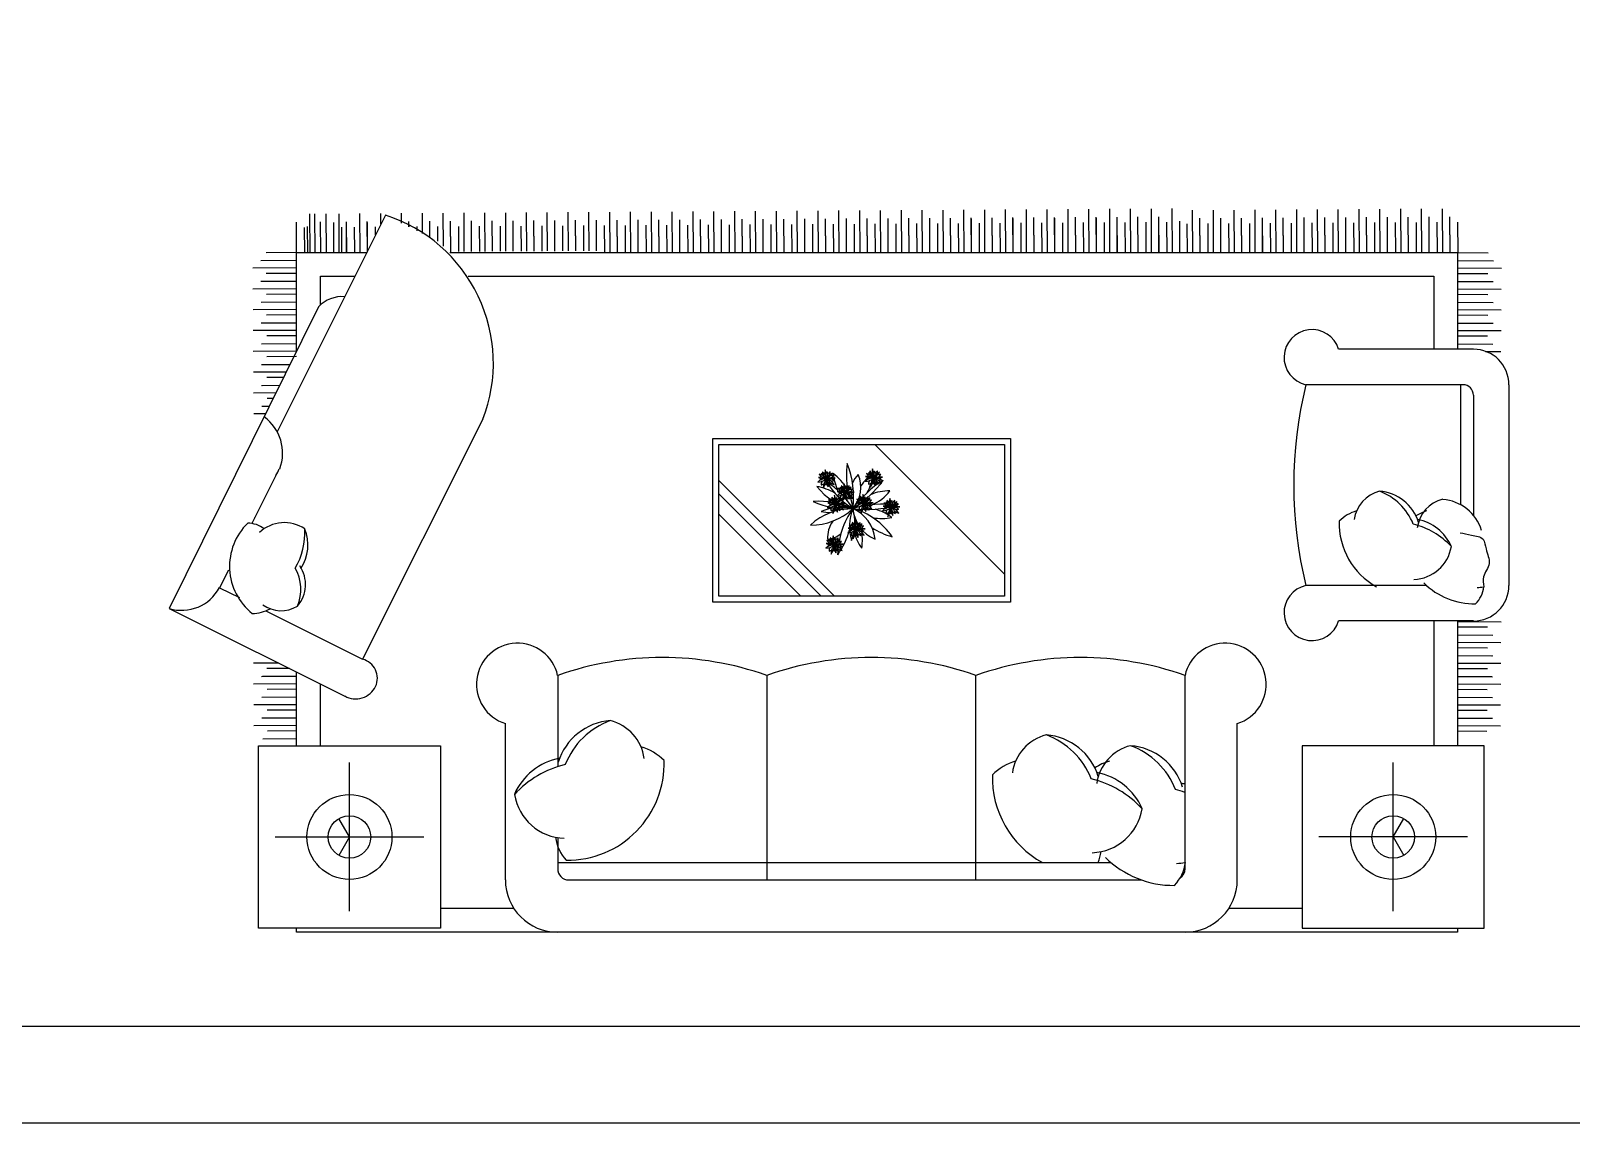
# Model space of a CAD drawing. Header units: inches. Extents: x 6.4 to 48.9, y 11.7 to 36.5.
# Drawn here: x 33.06 to 38.24, y 11.71 to 15.38 of the extents above; entities that cross this region are included whole.
import ezdxf

# ---------------------------------------------------------------- set-up
doc = ezdxf.new("R2010")
doc.units = ezdxf.units.IN
doc.header["$MEASUREMENT"] = 0
for name, color, linetype in [('02', 2, 'Continuous'), ('4', 4, 'Continuous'), ('kadrbm', 4, 'Continuous')]:
    doc.layers.add(name, color=color, linetype=linetype)

# ---------------------------------------------------------------- blocks, each defined once
blk = doc.blocks.new('kadrbm')
at = {"layer": 'kadrbm', "color": 4}
blk.add_lwpolyline([(0, 0), (0, 24.7972), (21, 24.7972), (21, 0), (0, 0)], close=True, dxfattribs=at)
blk.add_lwpolyline([(20.6631, 0.3257), (20.6631, 24.4603), (0.3369, 24.4603), (0.3369, 0.3257), (20.6631, 0.3257)], dxfattribs=at)

msp = doc.modelspace()

# ---------------------------------------------------------------- linework, layer by layer
at = {"layer": '02'}
for p, q in [((34.2511, 14.7637), (33.8875, 14.0354)), ((33.9982, 14.6381), (33.9974, 14.7677)), ((34.0152, 14.6382), (34.0144, 14.7678)), ((34.0533, 14.6386), (34.0525, 14.7683)), ((34.0963, 14.6387), (34.0955, 14.7683)), ((34.1663, 14.6391), (34.1655, 14.7687)), ((34.2357, 14.7328), (34.2355, 14.7692)), ((34.3057, 14.7364), (34.3055, 14.7696)), ((34.3759, 14.7014), (34.3754, 14.77)), ((34.4461, 14.6595), (34.4454, 14.7704)), ((34.5162, 14.6412), (34.5154, 14.7709)), ((34.5862, 14.6417), (34.5854, 14.7713)), ((34.6562, 14.6421), (34.6554, 14.7717)), ((34.7261, 14.6425), (34.7253, 14.7721)), ((34.7961, 14.6429), (34.7953, 14.7726)), ((34.8661, 14.6434), (34.8653, 14.773)), ((34.9361, 14.6438), (34.9353, 14.7734)), ((35.0061, 14.6378), (35.0053, 14.7739)), ((35.0761, 14.6378), (35.0753, 14.7743)), ((35.1461, 14.6378), (35.1452, 14.7747)), ((35.2161, 14.6378), (35.2152, 14.7751)), ((35.286, 14.6378), (35.2852, 14.7756)), ((35.356, 14.6378), (35.3552, 14.776)), ((35.426, 14.6378), (35.4252, 14.7764)), ((35.496, 14.6378), (35.4952, 14.7768)), ((35.566, 14.6378), (35.5651, 14.7773)), ((35.636, 14.6378), (35.6351, 14.7777)), ((35.6608, 14.6378), (35.6601, 14.7507)), ((35.706, 14.6378), (35.7051, 14.7781)), ((35.7308, 14.6378), (35.7301, 14.7511)), ((35.7759, 14.6378), (35.7751, 14.7786)), ((35.8007, 14.6378), (35.8, 14.7516)), ((35.8459, 14.6378), (35.8451, 14.779)), ((35.8707, 14.6378), (35.87, 14.752)), ((35.9159, 14.6378), (35.9151, 14.7794)), ((35.9407, 14.6378), (35.94, 14.7524)), ((35.9859, 14.6378), (35.985, 14.7798)), ((36.0107, 14.6378), (36.01, 14.7529)), ((36.0559, 14.6378), (36.055, 14.7803)), ((36.0807, 14.6378), (36.08, 14.7533)), ((36.1259, 14.6378), (36.125, 14.7807)), ((36.1507, 14.6378), (36.15, 14.7537)), ((36.1508, 14.6378), (36.1501, 14.7507)), ((36.1959, 14.6378), (36.195, 14.7811)), ((36.2207, 14.6378), (36.2199, 14.7541)), ((36.2208, 14.6378), (36.2201, 14.7511)), ((36.2658, 14.6378), (36.265, 14.7815)), ((36.2906, 14.6378), (36.2899, 14.7546)), ((36.2908, 14.6378), (36.2901, 14.7515)), ((36.3358, 14.6378), (36.3349, 14.782)), ((36.3606, 14.6378), (36.3599, 14.755)), ((36.3607, 14.6378), (36.36, 14.752)), ((36.4058, 14.6378), (36.4049, 14.7824)), ((36.4306, 14.6378), (36.4299, 14.7554)), ((36.4307, 14.6378), (36.43, 14.7524)), ((36.4758, 14.6378), (36.4749, 14.7828)), ((36.5006, 14.6378), (36.4999, 14.7558)), ((36.5007, 14.6378), (36.5, 14.7528)), ((36.5458, 14.6378), (36.5449, 14.7832)), ((36.5706, 14.6378), (36.5699, 14.7563)), ((36.5707, 14.6378), (36.57, 14.7533)), ((36.6158, 14.6378), (36.6149, 14.7837)), ((36.6406, 14.6378), (36.6398, 14.7567)), ((36.6407, 14.6378), (36.64, 14.7537)), ((36.6858, 14.6378), (36.6849, 14.7841)), ((36.7105, 14.6378), (36.7098, 14.7571)), ((36.7107, 14.6378), (36.71, 14.7541)), ((36.7557, 14.6378), (36.7548, 14.7845)), ((36.7805, 14.6378), (36.7798, 14.7575)), ((36.8257, 14.6378), (36.8248, 14.785)), ((36.8505, 14.6378), (36.8498, 14.758)), ((36.8506, 14.6378), (36.8499, 14.755)), ((36.8957, 14.6378), (36.8948, 14.7854)), ((36.964, 14.6378), (36.9631, 14.7798)), ((36.9888, 14.6378), (36.9881, 14.7529)), ((37.034, 14.6378), (37.0331, 14.7803)), ((37.0588, 14.6378), (37.0581, 14.7533)), ((37.104, 14.6378), (37.1031, 14.7807)), ((37.1288, 14.6378), (37.1281, 14.7537)), ((37.1289, 14.6378), (37.1282, 14.7507)), ((37.174, 14.6378), (37.1731, 14.7811)), ((37.1988, 14.6378), (37.198, 14.7541)), ((37.1989, 14.6378), (37.1982, 14.7511)), ((37.2439, 14.6378), (37.2431, 14.7815)), ((37.2687, 14.6378), (37.268, 14.7546)), ((37.2689, 14.6378), (37.2682, 14.7515)), ((37.3139, 14.6378), (37.3131, 14.782)), ((37.3387, 14.6378), (37.338, 14.755)), ((37.3388, 14.6378), (37.3382, 14.752)), ((37.3839, 14.6378), (37.383, 14.7824)), ((37.4087, 14.6378), (37.408, 14.7554)), ((37.4088, 14.6378), (37.4081, 14.7524)), ((37.4539, 14.6378), (37.453, 14.7828)), ((37.4787, 14.6378), (37.478, 14.7558)), ((37.4788, 14.6378), (37.4781, 14.7528)), ((37.5239, 14.6378), (37.523, 14.7832)), ((37.5487, 14.6378), (37.548, 14.7563)), ((37.5488, 14.6378), (37.5481, 14.7533)), ((37.5939, 14.6378), (37.593, 14.7837)), ((37.6187, 14.6378), (37.6179, 14.7567)), ((37.6188, 14.6378), (37.6181, 14.7537)), ((37.6639, 14.6378), (37.663, 14.7841)), ((37.6887, 14.6378), (37.6879, 14.7571)), ((37.6888, 14.6378), (37.6881, 14.7541)), ((37.7338, 14.6378), (37.733, 14.7845)), ((37.7586, 14.6378), (37.7579, 14.7575)), ((37.7588, 14.6378), (37.758, 14.7545)), ((37.8038, 14.6378), (37.8029, 14.785)), ((37.8286, 14.6378), (37.8279, 14.758)), ((37.8287, 14.6378), (37.828, 14.755)), ((33.953, 14.6378), (33.9523, 14.7403)), ((33.9531, 14.6375), (33.9525, 14.7373)), ((33.9801, 14.638), (33.9796, 14.7224)), ((33.9903, 14.6377), (33.9898, 14.7254)), ((34.0339, 14.6382), (34.0333, 14.7407)), ((34.0782, 14.6385), (34.0776, 14.7383)), ((34.1052, 14.6389), (34.1047, 14.7233)), ((34.1211, 14.6388), (34.1205, 14.7413)), ((34.1212, 14.6385), (34.1206, 14.7383)), ((34.1482, 14.639), (34.1477, 14.7234)), ((34.1911, 14.6393), (34.1904, 14.7418)), ((34.1912, 14.6389), (34.1906, 14.7387)), ((34.2178, 14.697), (34.2177, 14.7238)), ((34.3305, 14.724), (34.3304, 14.7426)), ((34.3306, 14.7239), (34.3305, 14.7396)), ((34.3577, 14.7104), (34.3576, 14.7247)), ((34.4007, 14.6889), (34.4004, 14.743)), ((34.4008, 14.6889), (34.4005, 14.74)), ((34.4279, 14.6754), (34.4276, 14.7251)), ((34.471, 14.641), (34.4704, 14.7435)), ((34.4711, 14.6406), (34.4705, 14.7404)), ((34.4981, 14.6411), (34.4976, 14.7255)), ((34.541, 14.6414), (34.5404, 14.7439)), ((34.5411, 14.6411), (34.5405, 14.7409)), ((34.5681, 14.6416), (34.5676, 14.726)), ((34.611, 14.6418), (34.6103, 14.7443)), ((34.6381, 14.642), (34.6376, 14.7264)), ((34.6809, 14.6422), (34.6803, 14.7447)), ((34.6811, 14.6419), (34.6805, 14.7417)), ((34.7081, 14.6424), (34.7075, 14.7268)), ((34.7509, 14.6427), (34.7503, 14.7452)), ((34.7511, 14.6424), (34.7504, 14.7422)), ((34.778, 14.6428), (34.7775, 14.7272)), ((34.8209, 14.6431), (34.8203, 14.7456)), ((34.821, 14.6428), (34.8204, 14.7426)), ((34.848, 14.6433), (34.8475, 14.7277)), ((34.8909, 14.6435), (34.8903, 14.746)), ((34.891, 14.6432), (34.8904, 14.743)), ((34.918, 14.6437), (34.9175, 14.7281)), ((34.9609, 14.644), (34.9603, 14.7464)), ((34.961, 14.6436), (34.9604, 14.7434)), ((34.988, 14.6378), (34.9875, 14.7285)), ((35.0309, 14.6378), (35.0302, 14.7469)), ((35.031, 14.6378), (35.0304, 14.7439)), ((35.058, 14.6378), (35.0575, 14.729)), ((35.1009, 14.6378), (35.1002, 14.7473)), ((35.101, 14.6378), (35.1004, 14.7443)), ((35.128, 14.6378), (35.1274, 14.7294)), ((35.1709, 14.6378), (35.1702, 14.7477)), ((35.171, 14.6378), (35.1703, 14.7447)), ((35.198, 14.6378), (35.1974, 14.7298)), ((35.2409, 14.6378), (35.2402, 14.7482)), ((35.241, 14.6378), (35.2403, 14.7451)), ((35.268, 14.6378), (35.2674, 14.7302)), ((35.3108, 14.6378), (35.3102, 14.7486)), ((35.311, 14.6378), (35.3103, 14.7456)), ((35.338, 14.6378), (35.3374, 14.7307)), ((35.3808, 14.6378), (35.3801, 14.749)), ((35.3809, 14.6378), (35.3803, 14.746)), ((35.4079, 14.6378), (35.4074, 14.7311)), ((35.4508, 14.6378), (35.4501, 14.7494)), ((35.4509, 14.6378), (35.4503, 14.7464)), ((35.4779, 14.6378), (35.4774, 14.7315)), ((35.5208, 14.6378), (35.5201, 14.7499)), ((35.5209, 14.6378), (35.5203, 14.7469)), ((35.5479, 14.6378), (35.5473, 14.7319)), ((35.5908, 14.6378), (35.5901, 14.7503)), ((35.5909, 14.6378), (35.5902, 14.7473)), ((35.6179, 14.6378), (35.6173, 14.7324)), ((35.6609, 14.6378), (35.6602, 14.7477)), ((35.6879, 14.6378), (35.6873, 14.7328)), ((35.7309, 14.6378), (35.7302, 14.7481)), ((35.7579, 14.6378), (35.7573, 14.7332)), ((35.8009, 14.6378), (35.8002, 14.7486)), ((35.8279, 14.6378), (35.8273, 14.7336)), ((35.8708, 14.6378), (35.8702, 14.749)), ((35.8978, 14.6378), (35.8973, 14.7341)), ((35.9408, 14.6378), (35.9401, 14.7494)), ((35.9678, 14.6378), (35.9672, 14.7345)), ((36.0108, 14.6378), (36.0101, 14.7498)), ((36.0378, 14.6378), (36.0372, 14.7349)), ((36.0808, 14.6378), (36.0801, 14.7503)), ((36.1078, 14.6378), (36.1072, 14.7354)), ((36.1778, 14.6378), (36.1772, 14.7358)), ((36.2478, 14.6378), (36.2472, 14.7362)), ((36.3178, 14.6378), (36.3171, 14.7366)), ((36.3877, 14.6378), (36.3871, 14.7371)), ((36.4577, 14.6378), (36.4571, 14.7375)), ((36.5277, 14.6378), (36.5271, 14.7379)), ((36.5977, 14.6378), (36.5971, 14.7383)), ((36.6677, 14.6378), (36.6671, 14.7388)), ((36.7377, 14.6378), (36.737, 14.7392)), ((36.8076, 14.6378), (36.807, 14.7396)), ((36.8776, 14.6378), (36.877, 14.7401)), ((36.9206, 14.6378), (36.92, 14.7433)), ((36.9459, 14.6378), (36.9453, 14.7345)), ((36.9889, 14.6378), (36.9882, 14.7498)), ((37.0159, 14.6378), (37.0153, 14.7349)), ((37.0859, 14.6378), (37.0853, 14.7354)), ((37.1559, 14.6378), (37.1553, 14.7358)), ((37.2259, 14.6378), (37.2253, 14.7362)), ((37.2959, 14.6378), (37.2953, 14.7366)), ((37.3658, 14.6378), (37.3652, 14.7371)), ((37.4358, 14.6378), (37.4352, 14.7375)), ((37.5058, 14.6378), (37.5052, 14.7379)), ((37.5758, 14.6378), (37.5752, 14.7383)), ((37.6458, 14.6378), (37.6452, 14.7388)), ((37.7158, 14.6378), (37.7152, 14.7392)), ((37.7858, 14.6378), (37.7851, 14.7396)), ((37.8557, 14.6378), (37.8551, 14.7401)), ((33.953, 14.6107), (33.8328, 14.61)), ((33.953, 14.6378), (33.8507, 14.6372)), ((33.953, 14.3057), (33.953, 14.6378)), ((33.953, 14.6378), (34.1883, 14.6378)), ((34.4674, 14.6378), (37.854, 14.6378)), ((37.854, 14.6378), (37.9562, 14.6372)), ((37.854, 14.6378), (37.854, 14.3127)), ((37.854, 14.6107), (37.9742, 14.61)), ((33.953, 14.5859), (33.8058, 14.585)), ((33.953, 14.5678), (33.8511, 14.5672)), ((34.033, 14.4611), (34.033, 14.5578)), ((34.033, 14.5578), (34.1483, 14.5578)), ((34.5289, 14.5578), (37.774, 14.5578)), ((37.774, 14.5578), (37.774, 14.3127)), ((37.854, 14.5859), (38.0012, 14.585)), ((37.854, 14.5678), (37.9558, 14.5672)), ((33.953, 14.5159), (33.8062, 14.515)), ((33.953, 14.5407), (33.8332, 14.54)), ((33.953, 14.5408), (33.8362, 14.5401)), ((33.953, 14.4978), (33.8516, 14.4972)), ((37.854, 14.5408), (37.9707, 14.5401)), ((37.854, 14.5407), (37.9737, 14.54)), ((37.854, 14.5159), (38.0007, 14.515)), ((37.854, 14.4978), (37.9554, 14.4972)), ((34.027, 14.4551), (33.525, 13.4414)), ((33.953, 14.4459), (33.8067, 14.445)), ((33.953, 14.4707), (33.8336, 14.47)), ((37.854, 14.4707), (37.9733, 14.47)), ((37.854, 14.4459), (38.0003, 14.445)), ((33.953, 14.4007), (33.8341, 14.4)), ((33.953, 14.4278), (33.852, 14.4272)), ((37.854, 14.4278), (37.955, 14.4272)), ((37.854, 14.4007), (37.9729, 14.4)), ((33.953, 14.3759), (33.8071, 14.3751)), ((33.953, 14.3579), (33.8524, 14.3573)), ((37.854, 14.3759), (37.9999, 14.3751)), ((37.854, 14.3579), (37.9545, 14.3573)), ((33.953, 14.306), (33.8075, 14.3051)), ((33.953, 14.3307), (33.8345, 14.33)), ((33.953, 14.2879), (33.8529, 14.2873)), ((37.907, 14.3127), (37.4538, 14.3127)), ((37.854, 14.3307), (37.9725, 14.33)), ((37.948, 14.3054), (37.9994, 14.3051)), ((33.9183, 14.2358), (33.8079, 14.2351)), ((33.9307, 14.2606), (33.8349, 14.26)), ((33.8959, 14.1904), (33.8354, 14.1901)), ((33.896, 14.1905), (33.8384, 14.1902)), ((33.9094, 14.2176), (33.8533, 14.2173)), ((37.8717, 14.1935), (37.3442, 14.1935)), ((37.8637, 14.1935), (37.8637, 13.7903)), ((38.0262, 14.1935), (38.0262, 13.5183)), ((33.8836, 14.1656), (33.8084, 14.1651)), ((33.8746, 14.1474), (33.8537, 14.1473)), ((33.953, 14.166), (33.9526, 14.166)), ((37.907, 14.1582), (37.907, 13.7545)), ((33.8488, 14.0954), (33.8088, 14.0951)), ((33.8263, 14.0956), (33.8263, 14.0956)), ((33.8611, 14.1202), (33.8358, 14.1201)), ((33.8612, 14.1204), (33.8388, 14.1202)), ((34.5791, 14.0774), (34.1748, 13.2709)), ((35.3519, 13.4628), (35.3519, 14.0128)), ((35.3519, 14.0128), (36.3519, 14.0128)), ((35.3719, 13.4828), (35.3719, 13.9928)), ((35.3719, 13.9928), (36.3319, 13.9928)), ((35.8956, 13.9928), (36.3319, 13.5566)), ((36.3319, 13.9928), (36.3319, 13.4828)), ((36.3519, 14.0128), (36.3519, 13.4628)), ((33.8834, 13.8883), (33.8028, 13.7269)), ((35.3719, 13.8717), (35.7607, 13.4828)), ((35.3719, 13.8264), (35.7155, 13.4828)), ((33.812, 13.7452), (33.8109, 13.7452)), ((35.3719, 13.7585), (35.6476, 13.4828)), ((33.7243, 13.5697), (33.6936, 13.5112)), ((33.6936, 13.5112), (33.761, 13.4776)), ((37.7496, 13.5183), (37.3442, 13.5183)), ((36.3519, 13.4628), (35.3519, 13.4628)), ((36.3319, 13.4828), (35.3719, 13.4828)), ((33.525, 13.4414), (34.1145, 13.147)), ((33.849, 13.4336), (34.1748, 13.2709)), ((37.907, 13.3992), (37.4538, 13.3992)), ((37.774, 13.3992), (37.774, 12.9792)), ((37.854, 13.3992), (37.854, 12.9792)), ((37.854, 13.3978), (37.9999, 13.3969)), ((37.854, 13.3798), (37.9545, 13.3791)), ((37.854, 13.3526), (37.9725, 13.3519)), ((37.854, 13.3278), (37.9994, 13.327)), ((37.854, 13.3098), (37.9541, 13.3092)), ((33.8932, 13.2575), (33.8079, 13.257)), ((37.854, 13.2828), (37.969, 13.2821)), ((37.854, 13.2827), (37.972, 13.2819)), ((37.854, 13.2579), (37.999, 13.257)), ((33.953, 13.2127), (33.8354, 13.212)), ((33.953, 13.2128), (33.8384, 13.2121)), ((33.9289, 13.2396), (33.8533, 13.2392)), ((33.953, 12.9792), (33.953, 13.2276)), ((34.8301, 13.2162), (34.8301, 12.9095)), ((35.5327, 13.2162), (35.5327, 12.5288)), ((36.2353, 12.5288), (36.2353, 13.2162)), ((36.9379, 12.5665), (36.9379, 13.2162)), ((37.854, 13.2398), (37.9537, 13.2392)), ((37.854, 13.2128), (37.9686, 13.2121)), ((37.854, 13.2127), (37.9716, 13.212)), ((33.953, 13.1879), (33.8084, 13.187)), ((33.953, 13.1698), (33.8537, 13.1692)), ((34.033, 12.9792), (34.033, 13.1877)), ((37.854, 13.1879), (37.9986, 13.187)), ((37.854, 13.1698), (37.9533, 13.1692)), ((33.953, 13.1179), (33.8088, 13.117)), ((33.953, 13.1427), (33.8358, 13.142)), ((33.953, 13.0998), (33.8541, 13.0992)), ((37.854, 13.1427), (37.9712, 13.142)), ((37.854, 13.1179), (37.9982, 13.117)), ((37.854, 13.0998), (37.9528, 13.0992)), ((33.953, 13.0479), (33.8092, 13.047)), ((33.953, 13.0727), (33.8362, 13.072)), ((33.953, 13.0728), (33.8392, 13.0721)), ((34.6544, 12.5288), (34.6544, 13.0546)), ((37.1135, 12.5288), (37.1135, 13.0546)), ((37.854, 13.0727), (37.9708, 13.072)), ((37.854, 13.0479), (37.9977, 13.047)), ((33.953, 13.0028), (33.8396, 13.0021)), ((33.953, 13.0298), (33.8546, 13.0292)), ((37.854, 13.0298), (37.9524, 13.0292)), ((33.8246, 12.9792), (34.4366, 12.9792)), ((33.8246, 12.3672), (33.8246, 12.9792)), ((34.4366, 12.9792), (34.4366, 12.3672)), ((37.9434, 12.9792), (37.3314, 12.9792)), ((37.3314, 12.9792), (37.3314, 12.3672)), ((37.9434, 12.3672), (37.9434, 12.9792)), ((34.1306, 12.4233), (34.1306, 12.9231)), ((37.6374, 12.4233), (37.6374, 12.9231)), ((34.1306, 12.6732), (34.0949, 12.735)), ((37.6374, 12.6732), (37.6731, 12.735)), ((33.8807, 12.6732), (34.3805, 12.6732)), ((34.1306, 12.6732), (34.0949, 12.6114)), ((34.8301, 12.6709), (34.8301, 12.5665)), ((37.8873, 12.6732), (37.3875, 12.6732)), ((37.6374, 12.6732), (37.6731, 12.6114)), ((34.8301, 12.5873), (36.6894, 12.5873)), ((36.9364, 12.5873), (36.9379, 12.5873)), ((34.8678, 12.5288), (36.7919, 12.5288)), ((34.6828, 12.4331), (34.4366, 12.4331)), ((37.3314, 12.4331), (37.0852, 12.4331)), ((34.4366, 12.3672), (33.8246, 12.3672)), ((33.953, 12.3531), (33.953, 12.3672)), ((37.854, 12.3531), (33.953, 12.3531)), ((37.3314, 12.3672), (37.9434, 12.3672)), ((37.854, 12.3672), (37.854, 12.3531))]:
    msp.add_line(p, q, dxfattribs=at)
for centre, radius in [((34.1306, 12.6732), 0.1428), ((37.6374, 12.6732), 0.1428), ((34.1306, 12.6732), 0.0714), ((37.6374, 12.6732), 0.0714)]:
    msp.add_circle(centre, radius, dxfattribs=at)
for centre, radius, start, end in [((34.091, 14.2657), 0.5231, 338.909, 72.1829), ((34.1056, 14.3823), 0.1072, 85.4833, 137.1706), ((37.3644, 14.285), 0.0937, 17.205, 257.5934), ((37.907, 14.1935), 0.1192, 0, 90), ((38.7174, 13.8559), 1.414, 166.1874, 193.8126), ((37.8717, 14.1582), 0.0353, 0, 90), ((33.7556, 13.9631), 0.1504, 339.5676, 54.1343), ((33.7585, 13.9654), 0.1468, 328.2993, 338.063), ((37.6195, 13.7244), 0.1144, 104.1064, 172.232), ((37.5245, 13.6535), 0.1937, 21.5683, 69.7406), ((37.5798, 13.6864), 0.1493, 17.2714, 85.4668), ((37.5553, 13.6336), 0.1418, 106.7793, 134.4945), ((37.7915, 13.6336), 0.1418, 106.7793, 123.2213), ((37.8316, 13.6973), 0.1144, 104.1064, 172.232), ((37.7919, 13.6593), 0.1493, 17.2714, 85.4668), ((33.931, 13.5829), 0.2034, 134.469, 231.2712), ((33.7883, 13.6375), 0.0905, 52.2063, 89.8045), ((33.9115, 13.6093), 0.1206, 55.3089, 133.8489), ((37.6997, 13.7275), 0.2439, 178.285, 241.0538), ((37.644, 13.4749), 0.2571, 42.7368, 76.3508), ((37.6903, 13.588), 0.1552, 23.3152, 79.3613), ((33.746, 13.6954), 0.2345, 329.5652, 3.1793), ((33.8495, 13.654), 0.1415, 326.5548, 22.6009), ((37.7024, 13.671), 0.1322, 272.0672, 350.6072), ((33.8279, 13.5056), 0.1397, 336.2609, 30.5558), ((33.8738, 13.5217), 0.1093, 318.5768, 34.9848), ((33.567, 13.5782), 0.1432, 252.9123, 332.1079), ((37.3644, 13.4269), 0.0937, 102.4066, 342.795), ((37.9118, 13.7004), 0.2439, 225.2883, 270.5789), ((37.907, 13.5183), 0.1192, 270, 0), ((37.8428, 13.5253), 0.0993, 316.1116, 353.7098), ((37.9146, 13.6439), 0.1322, 272.0672, 281.3537), ((33.8006, 13.5536), 0.1294, 271.4216, 299.1368), ((33.9008, 13.5381), 0.1043, 233.6841, 301.8097), ((34.6953, 13.1865), 0.138, 12.4066, 252.795), ((37.0727, 13.1865), 0.138, 287.205, 167.5934), ((34.1574, 13.2064), 0.0668, 335.8817, 74.9176), ((35.1814, 12.2225), 1.0539, 70.5288, 109.4712), ((35.884, 12.2225), 1.0539, 70.5288, 109.4712), ((36.5866, 12.2225), 1.0539, 70.5288, 109.4712), ((34.1512, 13.2122), 0.0748, 240.5697, 333.8148), ((35.0225, 12.8657), 0.1994, 94.5332, 162.7286), ((35.0963, 12.8218), 0.2587, 110.2594, 158.4317), ((34.9696, 12.9163), 0.1527, 7.768, 75.8936), ((36.5091, 12.8681), 0.1527, 104.1064, 172.232), ((36.4562, 12.8175), 0.1994, 17.2714, 85.4668), ((36.3824, 12.7735), 0.2587, 21.5683, 69.7406), ((35.0552, 12.7952), 0.1894, 45.5055, 73.2207), ((36.7924, 12.832), 0.1527, 104.1064, 172.232), ((36.7394, 12.7813), 0.1994, 17.2714, 85.4668), ((36.6656, 12.7374), 0.2587, 21.5683, 69.7406), ((34.8749, 12.7342), 0.2072, 100.6387, 156.6848), ((34.9368, 12.5833), 0.3433, 103.6492, 137.2632), ((34.8624, 12.9205), 0.3257, 269.4211, 1.715), ((36.4235, 12.747), 0.1894, 106.7793, 134.4945), ((36.7389, 12.747), 0.1894, 106.7793, 123.2213), ((36.6038, 12.686), 0.2072, 23.3152, 79.3613), ((36.6163, 12.8723), 0.3257, 178.285, 241.0538), ((36.5419, 12.5351), 0.3433, 42.7368, 76.3508), ((36.887, 12.6498), 0.2072, 75.7854, 79.3613), ((34.8588, 12.845), 0.1765, 189.3928, 267.9328), ((36.8251, 12.4989), 0.3433, 70.8267, 76.3508), ((36.6199, 12.7968), 0.1765, 272.0672, 350.6072), ((34.9546, 12.6867), 0.1325, 186.2902, 223.8884), ((36.524, 12.6385), 0.1325, 337.2692, 353.7098), ((36.8995, 12.8361), 0.3257, 225.2883, 270.5789), ((36.8073, 12.6024), 0.1325, 316.1116, 353.7098), ((36.9031, 12.7606), 0.1765, 272.0672, 281.3537), ((34.8301, 12.5288), 0.1757, 180, 270), ((34.8678, 12.5665), 0.0377, 180, 270), ((36.9002, 12.5665), 0.0377, 304.8715, 0), ((36.9379, 12.5288), 0.1757, 270, 0)]:
    msp.add_arc(centre, radius, start, end, dxfattribs=at)
msp.add_spline([(37.8619, 13.696), (37.9006, 13.6879), (37.9392, 13.6737), (37.9493, 13.6412), (37.9595, 13.5925), (37.9412, 13.5478), (37.9414, 13.5144)], degree=3, dxfattribs=at)
at = {"layer": '4'}
for centre, radius, start, end in [((36.0976, 13.8886), 0.2976, 172.3009, 189.7139), ((35.5268, 13.8169), 0.2976, 352.3009, 22.0255), ((35.7047, 13.9067), 0.0405, 269.1564, 313.4376), ((35.732, 13.8368), 0.0405, 89.1564, 133.4376), ((35.7102, 13.8285), 0.0537, 65.3732, 94.4609), ((35.7284, 13.9308), 0.0537, 245.3732, 274.4609), ((35.7404, 13.917), 0.0405, 217.8084, 258.7946), ((35.7006, 13.8525), 0.0405, 60.6073, 78.7946), ((35.725, 13.8406), 0.0375, 78.4621, 111.5435), ((35.7188, 13.9122), 0.0375, 258.4621, 268.2981), ((35.7621, 13.9238), 0.0551, 211.2895, 237.5521), ((35.6855, 13.8487), 0.0551, 31.2895, 57.5521), ((35.7003, 13.8748), 0.0323, 4.4763, 53.7634), ((35.7516, 13.9034), 0.0323, 184.4763, 205.3557), ((35.7777, 13.8453), 0.0553, 144.6665, 178.9653), ((35.7877, 13.8996), 0.0595, 172.3009, 189.7139), ((35.6736, 13.8853), 0.0595, 352.3009, 22.0255), ((35.7626, 13.8655), 0.0323, 158.5561, 197.2542), ((35.7017, 13.8677), 0.0323, 338.5561, 17.2542), ((35.7518, 13.8861), 0.0212, 138.0547, 156.7161), ((35.7168, 13.8915), 0.0212, 318.0547, 24.4672), ((35.6931, 13.9402), 0.0743, 302.0897, 323.7438), ((35.7925, 13.8334), 0.0743, 122.0897, 143.7438), ((35.753, 13.8066), 0.0736, 82.5374, 106.1531), ((35.7421, 13.9503), 0.0736, 262.5374, 286.1531), ((35.7579, 13.8799), 0.0255, 185.896, 246.1019), ((35.7222, 13.854), 0.0255, 5.896, 66.1019), ((35.7199, 13.8317), 0.0473, 34.2737, 74.5097), ((35.7643, 13.8747), 0.0319, 124.9663, 145.8146), ((35.7143, 13.9034), 0.0319, 331.3074, 355.3856), ((35.7567, 13.8586), 0.0306, 88.5956, 113.6124), ((35.7333, 13.9079), 0.0306, 293.4487, 322.2657), ((35.7522, 13.9029), 0.0323, 258.7129, 281.758), ((35.7391, 13.8457), 0.0323, 52.4708, 74.9809), ((35.9172, 13.9073), 0.1615, 184.4763, 205.3557), ((35.6607, 13.7644), 0.1615, 4.4763, 53.7634), ((35.9182, 13.8209), 0.106, 138.0547, 156.7161), ((35.7429, 13.8479), 0.106, 318.0547, 24.4672), ((35.6244, 14.0917), 0.3714, 302.0897, 323.7438), ((36.1212, 13.5573), 0.3714, 122.0897, 143.7438), ((35.9805, 13.7642), 0.1593, 124.9663, 145.8146), ((35.8637, 13.9094), 0.0405, 269.1564, 313.4376), ((35.8909, 13.8396), 0.0405, 89.1564, 133.4376), ((35.8691, 13.8312), 0.0537, 65.3732, 94.4609), ((35.8873, 13.9336), 0.0537, 245.3732, 274.4609), ((35.8993, 13.9197), 0.0405, 217.8084, 258.7946), ((35.8595, 13.8552), 0.0405, 60.6073, 78.7946), ((35.7304, 13.9075), 0.1593, 331.3074, 355.3856), ((35.884, 13.8433), 0.0375, 78.4621, 111.5435), ((35.8777, 13.9149), 0.0375, 258.4621, 268.2981), ((35.921, 13.9265), 0.0551, 211.2895, 237.5521), ((35.8444, 13.8514), 0.0551, 31.2895, 57.5521), ((35.8944, 13.8603), 0.02, 145.6133, 182.6537), ((35.9106, 13.9061), 0.0323, 184.4763, 205.3557), ((35.8593, 13.8775), 0.0323, 4.4763, 53.7634), ((35.9366, 13.8481), 0.0553, 144.6665, 178.9653), ((35.9466, 13.9024), 0.0595, 172.3009, 189.7139), ((35.8325, 13.888), 0.0595, 352.3009, 22.0255), ((35.9216, 13.8682), 0.0323, 158.5561, 197.2542), ((35.8606, 13.8704), 0.0323, 338.5561, 17.2542), ((35.9108, 13.8888), 0.0212, 138.0547, 156.7161), ((35.8757, 13.8942), 0.0212, 318.0547, 24.4672), ((35.852, 13.943), 0.0743, 302.0897, 323.7438), ((35.9514, 13.8361), 0.0743, 122.0897, 143.7438), ((35.912, 13.8093), 0.0736, 82.5374, 106.1531), ((35.901, 13.953), 0.0736, 262.5374, 286.1531), ((35.9168, 13.8827), 0.0255, 185.896, 246.1019), ((35.8812, 13.8568), 0.0255, 5.896, 66.1019), ((35.8788, 13.8345), 0.0473, 34.2737, 74.5097), ((35.9232, 13.8775), 0.0319, 124.9663, 145.8146), ((35.8732, 13.9061), 0.0319, 331.3074, 355.3856), ((35.9157, 13.8613), 0.0306, 88.5956, 113.6124), ((35.8922, 13.9106), 0.0306, 293.4487, 322.2657), ((35.9112, 13.9057), 0.0323, 258.7129, 281.758), ((35.8981, 13.8484), 0.0323, 52.4708, 74.9809), ((35.861, 13.9755), 0.2023, 217.8084, 258.7946), ((35.6619, 13.653), 0.2023, 60.6073, 78.7946), ((35.7355, 13.8576), 0.02, 145.6133, 182.6537), ((35.7126, 13.8764), 0.02, 278.5521, 306.3024), ((35.6773, 13.8783), 0.0553, 324.6665, 343.9559), ((35.7688, 13.8714), 0.0367, 195.5442, 214.4617), ((35.5862, 13.6339), 0.2755, 31.2895, 57.5521), ((35.9696, 14.0095), 0.2755, 211.2895, 237.5521), ((35.7023, 13.8565), 0.0367, 350.7415, 11.1747), ((35.7716, 13.9039), 0.0473, 236.3124, 254.5097), ((35.8195, 13.8136), 0.0595, 172.3009, 189.7139), ((35.7054, 13.7993), 0.0595, 352.3009, 22.0255), ((35.7683, 13.8595), 0.0405, 269.1564, 313.4376), ((35.7955, 13.7897), 0.0405, 89.1564, 133.4376), ((35.7738, 13.7813), 0.0537, 65.3732, 94.4609), ((35.7919, 13.8836), 0.0537, 245.3732, 274.4609), ((35.7641, 13.8053), 0.0405, 60.6073, 78.7946), ((35.804, 13.8698), 0.0405, 217.8084, 258.7946), ((35.7886, 13.7934), 0.0375, 78.4621, 111.5435), ((35.7823, 13.865), 0.0375, 258.4621, 268.2981), ((35.8257, 13.8766), 0.0551, 211.2895, 237.5521), ((35.749, 13.8015), 0.0551, 31.2895, 57.5521), ((35.7991, 13.8104), 0.02, 145.6133, 182.6537), ((35.8152, 13.8562), 0.0323, 184.4763, 205.3557), ((35.7639, 13.8276), 0.0323, 4.4763, 53.7634), ((35.8412, 13.7982), 0.0553, 144.6665, 178.9653), ((35.8513, 13.8525), 0.0595, 172.3009, 189.7139), ((35.7371, 13.8381), 0.0595, 352.3009, 22.0255), ((35.8262, 13.8183), 0.0323, 158.5561, 197.2542), ((35.7652, 13.8205), 0.0323, 338.5561, 17.2542), ((35.8154, 13.8389), 0.0212, 138.0547, 156.7161), ((35.7803, 13.8443), 0.0212, 318.0547, 24.4672), ((35.7567, 13.8931), 0.0743, 302.0897, 323.7438), ((35.856, 13.7862), 0.0743, 122.0897, 143.7438), ((35.8166, 13.7594), 0.0736, 82.5374, 106.1531), ((35.8057, 13.9031), 0.0736, 262.5374, 286.1531), ((35.8214, 13.8327), 0.0255, 185.896, 246.1019), ((35.7858, 13.8069), 0.0255, 5.896, 66.1019), ((35.7835, 13.7845), 0.0473, 34.2737, 74.5097), ((35.8279, 13.8276), 0.0319, 124.9663, 145.8146), ((35.7779, 13.8562), 0.0319, 331.3074, 355.3856), ((35.8203, 13.8114), 0.0306, 88.5956, 113.6124), ((35.7969, 13.8607), 0.0306, 293.4487, 322.2657), ((35.8158, 13.8558), 0.0323, 258.7129, 281.758), ((35.8027, 13.7985), 0.0323, 52.4708, 74.9809), ((35.9149, 13.8161), 0.0595, 172.3009, 189.7139), ((35.8007, 13.8018), 0.0595, 352.3009, 22.0255), ((35.8715, 13.8791), 0.02, 278.5521, 306.3024), ((35.8362, 13.881), 0.0553, 324.6665, 343.9559), ((35.9427, 13.6834), 0.153, 88.5956, 113.6124), ((35.8255, 13.9299), 0.153, 293.4487, 322.2657), ((35.9277, 13.8741), 0.0367, 195.5442, 214.4617), ((35.8612, 13.8593), 0.0367, 350.7415, 11.1747), ((35.9306, 13.9067), 0.0473, 236.3124, 254.5097), ((35.6826, 13.9239), 0.2023, 269.1564, 313.4376), ((35.8187, 13.5747), 0.2023, 89.1564, 133.4376), ((35.7099, 13.5331), 0.2684, 65.3732, 94.4609), ((35.8008, 14.0446), 0.2684, 245.3732, 274.4609), ((35.7842, 13.5932), 0.1876, 78.4621, 111.5435), ((35.7528, 13.9515), 0.1876, 258.4621, 268.2981), ((35.7365, 13.8207), 0.0405, 269.1564, 313.4376), ((35.7637, 13.7508), 0.0405, 89.1564, 133.4376), ((35.742, 13.7425), 0.0537, 65.3732, 94.4609), ((35.7602, 13.8448), 0.0537, 245.3732, 274.4609), ((35.7722, 13.831), 0.0405, 217.8084, 258.7946), ((35.7324, 13.7665), 0.0405, 60.6073, 78.7946), ((35.7568, 13.7546), 0.0375, 78.4621, 111.5435), ((35.7506, 13.8262), 0.0375, 258.4621, 268.2981), ((35.7939, 13.8378), 0.0551, 211.2895, 237.5521), ((35.7172, 13.7627), 0.0551, 31.2895, 57.5521), ((35.7673, 13.7716), 0.02, 145.6133, 182.6537), ((35.7444, 13.7904), 0.02, 278.5521, 306.3024), ((35.7321, 13.7888), 0.0323, 4.4763, 53.7634), ((35.7834, 13.8174), 0.0323, 184.4763, 205.3557), ((35.8094, 13.7593), 0.0553, 144.6665, 178.9653), ((35.709, 13.7923), 0.0553, 324.6665, 343.9559), ((35.7944, 13.7795), 0.0323, 158.5561, 197.2542), ((35.7335, 13.7817), 0.0323, 338.5561, 17.2542), ((35.7836, 13.8001), 0.0212, 138.0547, 156.7161), ((35.7486, 13.8055), 0.0212, 318.0547, 24.4672), ((35.7249, 13.8542), 0.0743, 302.0897, 323.7438), ((35.8242, 13.7474), 0.0743, 122.0897, 143.7438), ((35.7848, 13.7206), 0.0736, 82.5374, 106.1531), ((35.7739, 13.8643), 0.0736, 262.5374, 286.1531), ((35.7897, 13.7939), 0.0255, 185.896, 246.1019), ((35.754, 13.768), 0.0255, 5.896, 66.1019), ((35.7517, 13.7457), 0.0473, 34.2737, 74.5097), ((35.8006, 13.7854), 0.0367, 195.5442, 214.4617), ((35.7961, 13.7887), 0.0319, 124.9663, 145.8146), ((35.7341, 13.7705), 0.0367, 350.7415, 11.1747), ((36.0472, 13.6171), 0.2765, 144.6665, 178.9653), ((35.7461, 13.8174), 0.0319, 331.3074, 355.3856), ((35.7885, 13.7726), 0.0306, 88.5956, 113.6124), ((35.8034, 13.8179), 0.0473, 236.3124, 254.5097), ((35.7651, 13.8219), 0.0306, 293.4487, 322.2657), ((35.784, 13.8169), 0.0323, 258.7129, 281.758), ((35.7762, 13.8292), 0.02, 278.5521, 306.3024), ((35.7709, 13.7597), 0.0323, 52.4708, 74.9809), ((35.7408, 13.8311), 0.0553, 324.6665, 343.9559), ((35.8324, 13.8242), 0.0367, 195.5442, 214.4617), ((35.7659, 13.8094), 0.0367, 350.7415, 11.1747), ((35.8352, 13.8568), 0.0473, 236.3124, 254.5097), ((35.9722, 13.7179), 0.1617, 158.5561, 197.2542), ((35.6673, 13.7291), 0.1617, 338.5561, 17.2542), ((35.9241, 13.4235), 0.3681, 82.5374, 106.1531), ((35.8695, 14.142), 0.3681, 262.5374, 286.1531), ((35.9483, 13.7901), 0.1273, 185.896, 246.1019), ((35.7702, 13.6607), 0.1273, 5.896, 66.1019), ((35.7585, 13.5491), 0.2365, 34.2737, 74.5097), ((35.8319, 13.8232), 0.0405, 269.1564, 313.4376), ((35.8591, 13.7534), 0.0405, 89.1564, 133.4376), ((35.8373, 13.745), 0.0537, 65.3732, 94.4609), ((35.8555, 13.8473), 0.0537, 245.3732, 274.4609), ((35.8676, 13.8335), 0.0405, 217.8084, 258.7946), ((35.8277, 13.769), 0.0405, 60.6073, 78.7946), ((35.8522, 13.7571), 0.0375, 78.4621, 111.5435), ((35.8459, 13.8287), 0.0375, 258.4621, 268.2981), ((35.8893, 13.8403), 0.0551, 211.2895, 237.5521), ((35.8126, 13.7652), 0.0551, 31.2895, 57.5521), ((35.8627, 13.7741), 0.02, 145.6133, 182.6537), ((35.8398, 13.7929), 0.02, 278.5521, 306.3024), ((35.8275, 13.7913), 0.0323, 4.4763, 53.7634), ((35.8788, 13.8199), 0.0323, 184.4763, 205.3557), ((35.9048, 13.7619), 0.0553, 144.6665, 178.9653), ((35.8044, 13.7948), 0.0553, 324.6665, 343.9559), ((35.8898, 13.782), 0.0323, 158.5561, 197.2542), ((35.8288, 13.7842), 0.0323, 338.5561, 17.2542), ((35.879, 13.8026), 0.0212, 138.0547, 156.7161), ((35.8439, 13.808), 0.0212, 318.0547, 24.4672), ((35.9196, 13.7499), 0.0743, 122.0897, 143.7438), ((35.8202, 13.8568), 0.0743, 302.0897, 323.7438), ((35.8802, 13.7231), 0.0736, 82.5374, 106.1531), ((35.8693, 13.8668), 0.0736, 262.5374, 286.1531), ((35.8471, 13.7482), 0.0473, 34.2737, 74.5097), ((35.885, 13.7964), 0.0255, 185.896, 246.1019), ((35.8494, 13.7706), 0.0255, 5.896, 66.1019), ((35.8959, 13.7879), 0.0367, 195.5442, 214.4617), ((35.8914, 13.7913), 0.0319, 124.9663, 145.8146), ((35.8294, 13.7731), 0.0367, 350.7415, 11.1747), ((35.8414, 13.8199), 0.0319, 331.3074, 355.3856), ((35.8839, 13.7751), 0.0306, 88.5956, 113.6124), ((35.8988, 13.8205), 0.0473, 236.3124, 254.5097), ((35.8604, 13.8244), 0.0306, 293.4487, 322.2657), ((35.8794, 13.8194), 0.0323, 258.7129, 281.758), ((35.8663, 13.7622), 0.0323, 52.4708, 74.9809), ((35.8546, 13.6189), 0.1615, 52.4708, 74.9809), ((35.9219, 13.8101), 0.0405, 269.1564, 313.4376), ((35.9492, 13.7403), 0.0405, 89.1564, 133.4376), ((35.9274, 13.7319), 0.0537, 65.3732, 94.4609), ((35.9456, 13.8342), 0.0537, 245.3732, 274.4609), ((35.9576, 13.8204), 0.0405, 217.8084, 258.7946), ((35.9178, 13.7559), 0.0405, 60.6073, 78.7946), ((35.9422, 13.744), 0.0375, 78.4621, 111.5435), ((35.936, 13.8156), 0.0375, 258.4621, 268.2981), ((35.9027, 13.7521), 0.0551, 31.2895, 57.5521), ((35.9793, 13.8272), 0.0551, 211.2895, 237.5521), ((35.9527, 13.761), 0.02, 145.6133, 182.6537), ((35.9175, 13.7782), 0.0323, 4.4763, 53.7634), ((35.9688, 13.8068), 0.0323, 184.4763, 205.3557), ((35.9949, 13.7487), 0.0553, 144.6665, 178.9653), ((36.0049, 13.803), 0.0595, 172.3009, 189.7139), ((35.8908, 13.7887), 0.0595, 352.3009, 22.0255), ((35.9798, 13.7689), 0.0323, 158.5561, 197.2542), ((35.9189, 13.7711), 0.0323, 338.5561, 17.2542), ((35.969, 13.7895), 0.0212, 138.0547, 156.7161), ((35.934, 13.7949), 0.0212, 318.0547, 24.4672), ((36.0097, 13.7368), 0.0743, 122.0897, 143.7438), ((35.9103, 13.8437), 0.0743, 302.0897, 323.7438), ((35.9702, 13.71), 0.0736, 82.5374, 106.1531), ((35.9593, 13.8537), 0.0736, 262.5374, 286.1531), ((35.9751, 13.7833), 0.0255, 185.896, 246.1019), ((35.9394, 13.7574), 0.0255, 5.896, 66.1019), ((35.9371, 13.7351), 0.0473, 34.2737, 74.5097), ((35.9815, 13.7782), 0.0319, 124.9663, 145.8146), ((35.9195, 13.7599), 0.0367, 350.7415, 11.1747), ((35.9315, 13.8068), 0.0319, 331.3074, 355.3856), ((35.9739, 13.762), 0.0306, 88.5956, 113.6124), ((35.9888, 13.8074), 0.0473, 236.3124, 254.5097), ((35.9505, 13.8113), 0.0306, 293.4487, 322.2657), ((35.9694, 13.8063), 0.0323, 258.7129, 281.758), ((35.9563, 13.7491), 0.0323, 52.4708, 74.9809), ((35.8365, 13.6784), 0.0998, 145.6133, 182.6537), ((35.8012, 13.682), 0.0405, 60.6073, 78.7946), ((35.8411, 13.7465), 0.0405, 217.8084, 258.7946), ((35.8628, 13.7533), 0.0551, 211.2895, 237.5521), ((35.7861, 13.6781), 0.0551, 31.2895, 57.5521), ((35.801, 13.7042), 0.0323, 4.4763, 53.7634), ((35.8523, 13.7328), 0.0323, 184.4763, 205.3557), ((35.8884, 13.7291), 0.0595, 172.3009, 189.7139), ((35.7742, 13.7147), 0.0595, 352.3009, 22.0255), ((35.8525, 13.7155), 0.0212, 138.0547, 156.7161), ((35.8174, 13.7209), 0.0212, 318.0547, 24.4672), ((35.7937, 13.7697), 0.0743, 302.0897, 323.7438), ((35.8931, 13.6628), 0.0743, 122.0897, 143.7438), ((35.865, 13.7042), 0.0319, 124.9663, 145.8146), ((35.8149, 13.7329), 0.0319, 331.3074, 355.3856), ((35.8574, 13.688), 0.0306, 88.5956, 113.6124), ((35.834, 13.7374), 0.0306, 293.4487, 322.2657), ((35.9201, 13.9051), 0.1615, 258.7129, 281.758), ((35.9298, 13.7798), 0.02, 278.5521, 306.3024), ((35.8945, 13.7817), 0.0553, 324.6665, 343.9559), ((35.986, 13.7748), 0.0367, 195.5442, 214.4617), ((35.7669, 13.6947), 0.0405, 217.8084, 258.7946), ((35.7271, 13.6302), 0.0405, 60.6073, 78.7946), ((35.722, 13.7724), 0.0998, 278.5521, 306.3024), ((35.7886, 13.7015), 0.0551, 211.2895, 237.5521), ((35.7119, 13.6264), 0.0551, 31.2895, 57.5521), ((35.7268, 13.6525), 0.0323, 4.4763, 53.7634), ((35.7781, 13.6811), 0.0323, 184.4763, 205.3557), ((35.8142, 13.6773), 0.0595, 172.3009, 189.7139), ((35.7001, 13.663), 0.0595, 352.3009, 22.0255), ((35.7783, 13.6638), 0.0212, 138.0547, 156.7161), ((35.7433, 13.6692), 0.0212, 318.0547, 24.4672), ((35.7196, 13.7179), 0.0743, 302.0897, 323.7438), ((35.8189, 13.6111), 0.0743, 122.0897, 143.7438), ((35.7908, 13.6524), 0.0319, 124.9663, 145.8146), ((35.7408, 13.6811), 0.0319, 331.3074, 355.3856), ((35.5453, 13.782), 0.2765, 324.6665, 343.9559), ((35.7832, 13.6363), 0.0306, 88.5956, 113.6124), ((35.7598, 13.6856), 0.0306, 293.4487, 322.2657), ((35.8326, 13.6663), 0.0405, 89.1564, 133.4376), ((35.8054, 13.7361), 0.0405, 269.1564, 313.4376), ((35.8108, 13.658), 0.0537, 65.3732, 94.4609), ((35.829, 13.7603), 0.0537, 245.3732, 274.4609), ((35.8257, 13.67), 0.0375, 78.4621, 111.5435), ((35.8194, 13.7417), 0.0375, 258.4621, 268.2981), ((35.8362, 13.687), 0.02, 145.6133, 182.6537), ((35.8133, 13.7058), 0.02, 278.5521, 306.3024), ((35.8783, 13.6748), 0.0553, 144.6665, 178.9653), ((35.7779, 13.7078), 0.0553, 324.6665, 343.9559), ((36.0029, 13.7475), 0.1836, 195.5442, 214.4617), ((35.8633, 13.6949), 0.0323, 158.5561, 197.2542), ((35.8023, 13.6972), 0.0323, 338.5561, 17.2542), ((35.8537, 13.6361), 0.0736, 82.5374, 106.1531), ((35.8428, 13.7798), 0.0736, 262.5374, 286.1531), ((35.8585, 13.7094), 0.0255, 185.896, 246.1019), ((35.8229, 13.6835), 0.0255, 5.896, 66.1019), ((35.8206, 13.6612), 0.0473, 34.2737, 74.5097), ((35.8694, 13.7009), 0.0367, 195.5442, 214.4617), ((35.8029, 13.686), 0.0367, 350.7415, 11.1747), ((35.8723, 13.7334), 0.0473, 236.3124, 254.5097), ((35.8529, 13.7324), 0.0323, 258.7129, 281.758), ((35.8398, 13.6751), 0.0323, 52.4708, 74.9809), ((35.6704, 13.6732), 0.1836, 350.7415, 11.1747), ((36.0172, 13.9102), 0.2365, 236.3124, 254.5097), ((35.7312, 13.6844), 0.0405, 269.1564, 313.4376), ((35.7584, 13.6145), 0.0405, 89.1564, 133.4376), ((35.7367, 13.6062), 0.0537, 65.3732, 94.4609), ((35.7549, 13.7085), 0.0537, 245.3732, 274.4609), ((35.7515, 13.6183), 0.0375, 78.4621, 111.5435), ((35.7453, 13.6899), 0.0375, 258.4621, 268.2981), ((35.762, 13.6353), 0.02, 145.6133, 182.6537), ((35.7391, 13.6541), 0.02, 278.5521, 306.3024), ((35.8041, 13.623), 0.0553, 144.6665, 178.9653), ((35.7038, 13.656), 0.0553, 324.6665, 343.9559), ((35.7891, 13.6432), 0.0323, 158.5561, 197.2542), ((35.7282, 13.6454), 0.0323, 338.5561, 17.2542), ((35.7795, 13.5843), 0.0736, 82.5374, 106.1531), ((35.7686, 13.728), 0.0736, 262.5374, 286.1531), ((35.7464, 13.6094), 0.0473, 34.2737, 74.5097), ((35.7844, 13.6576), 0.0255, 185.896, 246.1019), ((35.7487, 13.6317), 0.0255, 5.896, 66.1019), ((35.7953, 13.6491), 0.0367, 195.5442, 214.4617), ((35.7288, 13.6342), 0.0367, 350.7415, 11.1747), ((35.7981, 13.6816), 0.0473, 236.3124, 254.5097), ((35.7787, 13.6806), 0.0323, 258.7129, 281.758), ((35.7656, 13.6234), 0.0323, 52.4708, 74.9809)]:
    msp.add_arc(centre, radius, start, end, dxfattribs=at)

# ---------------------------------------------------------------- block references
at = {"layer": 'kadrbm'}
msp.add_blockref('kadrbm', (27.8843, 11.711), dxfattribs=at)

doc.saveas('drawing.dxf')
